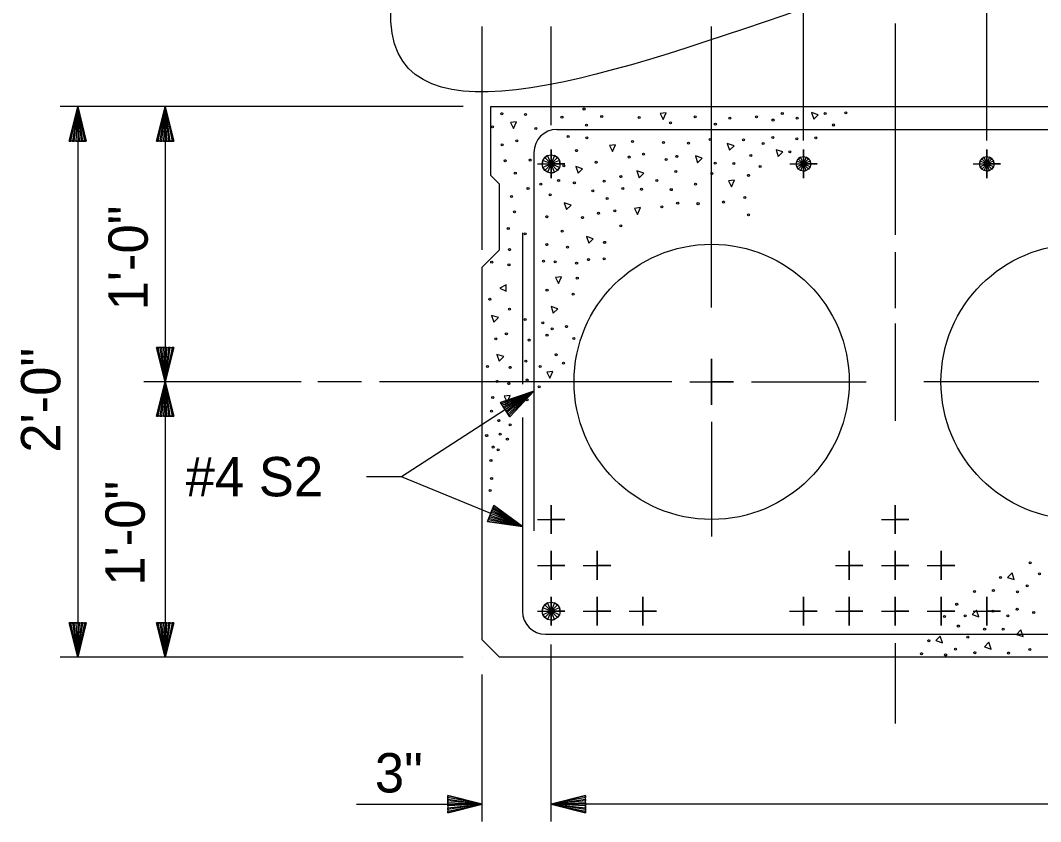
# Model space of a CAD drawing. Extents: x 0 to 37.7, y -2 to 25.1.
# Drawn here: x 12.391 to 16.098, y 2.475 to 5.385 of the extents above; entities that cross this region are included whole.
import ezdxf

# ---------------------------------------------------------------- set-up
doc = ezdxf.new("R2010")
doc.units = 0
for name, color, linetype in [('Dimension Lines', 7, 'Continuous'), ('Mis Center Lines', 7, 'Continuous'), ('Rebar Lines', 7, 'Continuous'), ('Sup Concrete Girder Lines', 7, 'Continuous'), ('Text', 7, 'Continuous'), ('User Information Notes', 7, 'Continuous')]:
    doc.layers.add(name, color=color, linetype=linetype)

msp = doc.modelspace()

# ---------------------------------------------------------------- linework, layer by layer
at = {"layer": 'Dimension Lines'}
for p, q in [((15.2358, 4.9491), (15.2358, 6.0086)), ((15.9023, 4.9491), (15.9023, 6.0086)), ((14.0691, 4.5521), (14.0691, 5.3631)), ((14.3191, 5.0046), (14.3191, 5.3631)), ((13.9996, 5.0723), (12.5358, 5.0723)), ((12.5989, 5.0723), (12.5989, 3.0723)), ((12.9166, 5.0723), (12.9166, 4.0723)), ((12.9166, 4.0723), (12.9166, 3.0723)), ((14.3191, 2.4748), (14.3191, 3.1185)), ((13.9996, 3.0723), (12.5358, 3.0723)), ((14.0691, 2.4748), (14.0691, 3.0093)), ((13.6118, 2.5379), (14.0691, 2.5379)), ((16.8191, 2.5379), (14.3191, 2.5379))]:
    msp.add_line(p, q, dxfattribs=at)
for points in [[(12.5989, 4.9473), (12.6051, 4.9473), (12.5989, 5.0723), (12.6114, 4.9473), (12.6176, 4.9473), (12.5989, 5.0723), (12.6239, 4.9473), (12.6301, 4.9473), (12.5989, 5.0723), (12.5676, 4.9473), (12.5739, 4.9473), (12.5989, 5.0723), (12.5801, 4.9473), (12.5864, 4.9473), (12.5989, 5.0723), (12.5926, 4.9473), (12.6301, 4.9473), (12.5676, 4.9473), (12.5989, 5.0723), (12.6301, 4.9473)], [(12.9166, 4.9473), (12.9228, 4.9473), (12.9166, 5.0723), (12.9291, 4.9473), (12.9353, 4.9473), (12.9166, 5.0723), (12.9416, 4.9473), (12.9478, 4.9473), (12.9166, 5.0723), (12.8853, 4.9473), (12.8916, 4.9473), (12.9166, 5.0723), (12.8978, 4.9473), (12.9041, 4.9473), (12.9166, 5.0723), (12.9103, 4.9473), (12.9478, 4.9473), (12.8853, 4.9473), (12.9166, 5.0723), (12.9478, 4.9473)], [(14.2693, 4.8641), (14.3191, 4.8641), (14.3689, 4.8641), (14.3191, 4.8641), (14.3191, 4.9163), (14.3191, 4.8641), (14.3191, 4.8118), (14.3191, 4.8641)], [(15.186, 4.8641), (15.2358, 4.8641), (15.2856, 4.8641), (15.2358, 4.8641), (15.2358, 4.9163), (15.2358, 4.8641), (15.2358, 4.8118), (15.2358, 4.8641)], [(15.8526, 4.8641), (15.9023, 4.8641), (15.9521, 4.8641), (15.9023, 4.8641), (15.9023, 4.9163), (15.9023, 4.8641), (15.9023, 4.8118), (15.9023, 4.8641)], [(12.9166, 4.1973), (12.9103, 4.1973), (12.9166, 4.0723), (12.9041, 4.1973), (12.8978, 4.1973), (12.9166, 4.0723), (12.8916, 4.1973), (12.8853, 4.1973), (12.9166, 4.0723), (12.9478, 4.1973), (12.9416, 4.1973), (12.9166, 4.0723), (12.9353, 4.1973), (12.9291, 4.1973), (12.9166, 4.0723), (12.9228, 4.1973), (12.8853, 4.1973), (12.9478, 4.1973), (12.9166, 4.0723), (12.8853, 4.1973)], [(14.8227, 4.0723), (14.9023, 4.0723), (14.982, 4.0723), (14.9023, 4.0723), (14.9023, 4.1559), (14.9023, 4.0723), (14.9023, 3.9888), (14.9023, 4.0723)], [(12.9166, 3.9473), (12.9228, 3.9473), (12.9166, 4.0723), (12.9291, 3.9473), (12.9353, 3.9473), (12.9166, 4.0723), (12.9416, 3.9473), (12.9478, 3.9473), (12.9166, 4.0723), (12.8853, 3.9473), (12.8916, 3.9473), (12.9166, 4.0723), (12.8978, 3.9473), (12.9041, 3.9473), (12.9166, 4.0723), (12.9103, 3.9473), (12.9478, 3.9473), (12.8853, 3.9473), (12.9166, 4.0723), (12.9478, 3.9473)], [(14.2566, 4.0391), (13.7757, 3.7279), (13.6591, 3.7279)], [(14.1516, 3.9711), (14.155, 3.9659), (14.2566, 4.0391), (14.1584, 3.9607), (14.1618, 3.9554), (14.2566, 4.0391), (14.1652, 3.9502), (14.1686, 3.9449), (14.2566, 4.0391), (14.1346, 3.9974), (14.138, 3.9921), (14.2566, 4.0391), (14.1414, 3.9869), (14.1448, 3.9817), (14.2566, 4.0391), (14.1482, 3.9764), (14.1686, 3.9449), (14.1346, 3.9974), (14.2566, 4.0391), (14.1686, 3.9449)], [(14.215, 3.5465), (13.7757, 3.7279), (13.6479, 3.7279)], [(14.0995, 3.5942), (14.0971, 3.5884), (14.215, 3.5465), (14.0947, 3.5826), (14.0923, 3.5768), (14.215, 3.5465), (14.0899, 3.5711), (14.0876, 3.5653), (14.215, 3.5465), (14.1114, 3.6231), (14.109, 3.6173), (14.215, 3.5465), (14.1066, 3.6115), (14.1042, 3.6057), (14.215, 3.5465), (14.1019, 3.5999), (14.0876, 3.5653), (14.1114, 3.6231), (14.215, 3.5465), (14.0876, 3.5653)], [(14.2693, 3.5725), (14.3191, 3.5725), (14.3689, 3.5725), (14.3191, 3.5725), (14.3191, 3.6247), (14.3191, 3.5725), (14.3191, 3.5203), (14.3191, 3.5725)], [(15.5193, 3.5724), (15.5691, 3.5724), (15.6189, 3.5724), (15.5691, 3.5724), (15.5691, 3.6247), (15.5691, 3.5724), (15.5691, 3.5202), (15.5691, 3.5724)], [(14.2693, 3.4058), (14.3191, 3.4058), (14.3689, 3.4058), (14.3191, 3.4058), (14.3191, 3.458), (14.3191, 3.4058), (14.3191, 3.3535), (14.3191, 3.4058)], [(14.436, 3.4058), (14.4858, 3.4058), (14.5356, 3.4058), (14.4858, 3.4058), (14.4858, 3.458), (14.4858, 3.4058), (14.4858, 3.3535), (14.4858, 3.4058)], [(15.3526, 3.4058), (15.4023, 3.4058), (15.4521, 3.4058), (15.4023, 3.4058), (15.4023, 3.458), (15.4023, 3.4058), (15.4023, 3.3535), (15.4023, 3.4058)], [(15.5193, 3.4058), (15.5691, 3.4058), (15.6189, 3.4058), (15.5691, 3.4058), (15.5691, 3.458), (15.5691, 3.4058), (15.5691, 3.3535), (15.5691, 3.4058)], [(15.686, 3.4058), (15.7358, 3.4058), (15.7856, 3.4058), (15.7358, 3.4058), (15.7358, 3.458), (15.7358, 3.4058), (15.7358, 3.3535), (15.7358, 3.4058)], [(14.2693, 3.2391), (14.3191, 3.2391), (14.3689, 3.2391), (14.3191, 3.2391), (14.3191, 3.2913), (14.3191, 3.2391), (14.3191, 3.1868), (14.3191, 3.2391)], [(14.436, 3.2391), (14.4858, 3.2391), (14.5356, 3.2391), (14.4858, 3.2391), (14.4858, 3.2913), (14.4858, 3.2391), (14.4858, 3.1868), (14.4858, 3.2391)], [(14.6027, 3.2391), (14.6525, 3.2391), (14.7023, 3.2391), (14.6525, 3.2391), (14.6525, 3.2913), (14.6525, 3.2391), (14.6525, 3.1868), (14.6525, 3.2391)], [(15.1858, 3.2391), (15.2356, 3.2391), (15.2854, 3.2391), (15.2356, 3.2391), (15.2356, 3.2913), (15.2356, 3.2391), (15.2356, 3.1868), (15.2356, 3.2391)], [(15.3526, 3.2391), (15.4023, 3.2391), (15.4521, 3.2391), (15.4023, 3.2391), (15.4023, 3.2913), (15.4023, 3.2391), (15.4023, 3.1868), (15.4023, 3.2391)], [(15.5193, 3.2391), (15.5691, 3.2391), (15.6189, 3.2391), (15.5691, 3.2391), (15.5691, 3.2913), (15.5691, 3.2391), (15.5691, 3.1868), (15.5691, 3.2391)], [(15.686, 3.2391), (15.7358, 3.2391), (15.7856, 3.2391), (15.7358, 3.2391), (15.7358, 3.2913), (15.7358, 3.2391), (15.7358, 3.1868), (15.7358, 3.2391)], [(15.8527, 3.2391), (15.9025, 3.2391), (15.9523, 3.2391), (15.9025, 3.2391), (15.9025, 3.2913), (15.9025, 3.2391), (15.9025, 3.1868), (15.9025, 3.2391)], [(12.5989, 3.1973), (12.5926, 3.1973), (12.5989, 3.0723), (12.5864, 3.1973), (12.5801, 3.1973), (12.5989, 3.0723), (12.5739, 3.1973), (12.5676, 3.1973), (12.5989, 3.0723), (12.6301, 3.1973), (12.6239, 3.1973), (12.5989, 3.0723), (12.6176, 3.1973), (12.6114, 3.1973), (12.5989, 3.0723), (12.6051, 3.1973), (12.5676, 3.1973), (12.6301, 3.1973), (12.5989, 3.0723), (12.5676, 3.1973)], [(12.9166, 3.1973), (12.9103, 3.1973), (12.9166, 3.0723), (12.9041, 3.1973), (12.8978, 3.1973), (12.9166, 3.0723), (12.8916, 3.1973), (12.8853, 3.1973), (12.9166, 3.0723), (12.9478, 3.1973), (12.9416, 3.1973), (12.9166, 3.0723), (12.9353, 3.1973), (12.9291, 3.1973), (12.9166, 3.0723), (12.9228, 3.1973), (12.8853, 3.1973), (12.9478, 3.1973), (12.9166, 3.0723), (12.8853, 3.1973)], [(13.9441, 2.5379), (13.9441, 2.5441), (14.0691, 2.5379), (13.9441, 2.5504), (13.9441, 2.5566), (14.0691, 2.5379), (13.9441, 2.5629), (13.9441, 2.5691), (14.0691, 2.5379), (13.9441, 2.5066), (13.9441, 2.5129), (14.0691, 2.5379), (13.9441, 2.5191), (13.9441, 2.5254), (14.0691, 2.5379), (13.9441, 2.5316), (13.9441, 2.5691), (13.9441, 2.5066), (14.0691, 2.5379), (13.9441, 2.5691)], [(14.4441, 2.5379), (14.4441, 2.5316), (14.3191, 2.5379), (14.4441, 2.5254), (14.4441, 2.5191), (14.3191, 2.5379), (14.4441, 2.5129), (14.4441, 2.5066), (14.3191, 2.5379), (14.4441, 2.5691), (14.4441, 2.5629), (14.3191, 2.5379), (14.4441, 2.5566), (14.4441, 2.5504), (14.3191, 2.5379), (14.4441, 2.5441), (14.4441, 2.5066), (14.4441, 2.5691), (14.3191, 2.5379), (14.4441, 2.5066)]]:
    msp.add_lwpolyline(points, dxfattribs=at)
msp.add_spline([(15.2358, 5.4282), (13.7368, 5.4282), (13.7368, 5.727), (13.3946, 5.727)], degree=3, dxfattribs=at)
at = {"layer": 'Mis Center Lines'}
for p, q in [((14.9021, 4.3421), (14.9021, 5.3631)), ((15.5691, 5.374), (15.5691, 4.607)), ((15.5691, 4.5441), (15.5691, 4.3402)), ((15.5691, 4.2846), (15.5691, 3.9303)), ((13.4107, 4.0723), (12.8387, 4.0723)), ((13.6296, 4.0723), (13.4709, 4.0723)), ((14.7574, 4.0723), (13.6961, 4.0723)), ((15.0469, 4.0723), (15.4639, 4.0723)), ((16.0907, 4.0723), (15.6736, 4.0723)), ((14.9021, 3.9276), (14.9021, 3.5106)), ((15.5691, 3.1226), (15.5691, 2.8307))]:
    msp.add_line(p, q, dxfattribs=at)
at = {"layer": 'Rebar Lines'}
for p, q in [((14.3398, 4.9891), (16.7983, 4.9891)), ((14.2566, 4.9058), (14.2566, 3.5308)), ((14.215, 4.6139), (14.215, 4.0644)), ((14.215, 3.9425), (14.215, 3.2389)), ((14.2983, 3.1556), (16.8398, 3.1556))]:
    msp.add_line(p, q, dxfattribs=at)
for points in [[(14.3191, 4.8971), (14.3317, 4.8946), (14.3424, 4.8874), (14.3496, 4.8767), (14.3521, 4.8641), (14.3496, 4.8514), (14.3424, 4.8407), (14.3317, 4.8336), (14.3191, 4.831), (14.3064, 4.8336), (14.2957, 4.8407), (14.2885, 4.8514), (14.286, 4.8641), (14.2885, 4.8767), (14.2957, 4.8874), (14.3064, 4.8946), (14.3191, 4.8971), (14.3191, 4.8641), (14.3191, 4.831), (14.3317, 4.8336), (14.3191, 4.8641), (14.3424, 4.8407), (14.3496, 4.8514), (14.3191, 4.8641), (14.3521, 4.8641), (14.3496, 4.8767), (14.3191, 4.8641), (14.3424, 4.8874), (14.3317, 4.8946), (14.3191, 4.8641), (14.3064, 4.8946), (14.2957, 4.8874), (14.3191, 4.8641), (14.2885, 4.8767), (14.286, 4.8641), (14.3191, 4.8641), (14.2885, 4.8514), (14.2957, 4.8407), (14.3191, 4.8641), (14.3064, 4.8336)], [(15.2358, 4.8905), (15.2459, 4.8885), (15.2545, 4.8828), (15.2602, 4.8742), (15.2622, 4.8641), (15.2602, 4.854), (15.2545, 4.8454), (15.2459, 4.8397), (15.2358, 4.8377), (15.2257, 4.8397), (15.2171, 4.8454), (15.2114, 4.854), (15.2093, 4.8641), (15.2114, 4.8742), (15.2171, 4.8828), (15.2256, 4.8885), (15.2358, 4.8905), (15.2358, 4.8641), (15.2358, 4.8377), (15.2459, 4.8397), (15.2358, 4.8641), (15.2545, 4.8454), (15.2602, 4.854), (15.2358, 4.8641), (15.2622, 4.8641), (15.2602, 4.8742), (15.2358, 4.8641), (15.2545, 4.8828), (15.2459, 4.8885), (15.2358, 4.8641), (15.2256, 4.8885), (15.2171, 4.8828), (15.2358, 4.8641), (15.2114, 4.8742), (15.2093, 4.8641), (15.2358, 4.8641), (15.2114, 4.854), (15.2171, 4.8454), (15.2358, 4.8641), (15.2257, 4.8397)], [(15.9023, 4.8905), (15.9124, 4.8885), (15.921, 4.8828), (15.9268, 4.8742), (15.9287, 4.8641), (15.9268, 4.854), (15.921, 4.8454), (15.9124, 4.8397), (15.9023, 4.8377), (15.8922, 4.8397), (15.8836, 4.8454), (15.8779, 4.854), (15.8759, 4.8641), (15.8779, 4.8742), (15.8836, 4.8828), (15.8922, 4.8885), (15.9023, 4.8905), (15.9023, 4.8641), (15.9023, 4.8377), (15.9124, 4.8397), (15.9023, 4.8641), (15.921, 4.8454), (15.9268, 4.854), (15.9023, 4.8641), (15.9287, 4.8641), (15.9268, 4.8742), (15.9023, 4.8641), (15.921, 4.8828), (15.9124, 4.8885), (15.9023, 4.8641), (15.8922, 4.8885), (15.8836, 4.8828), (15.9023, 4.8641), (15.8779, 4.8742), (15.8759, 4.8641), (15.9023, 4.8641), (15.8779, 4.854), (15.8836, 4.8454), (15.9023, 4.8641), (15.8922, 4.8397)], [(14.3191, 3.2721), (14.3317, 3.2696), (14.3424, 3.2624), (14.3496, 3.2517), (14.3521, 3.2391), (14.3496, 3.2264), (14.3424, 3.2157), (14.3317, 3.2086), (14.3191, 3.206), (14.3064, 3.2086), (14.2957, 3.2157), (14.2885, 3.2264), (14.286, 3.2391), (14.2885, 3.2517), (14.2957, 3.2624), (14.3064, 3.2696), (14.3191, 3.2721), (14.3191, 3.2391), (14.3191, 3.206), (14.3317, 3.2086), (14.3191, 3.2391), (14.3424, 3.2157), (14.3496, 3.2264), (14.3191, 3.2391), (14.3521, 3.2391), (14.3496, 3.2517), (14.3191, 3.2391), (14.3424, 3.2624), (14.3317, 3.2696), (14.3191, 3.2391), (14.3064, 3.2696), (14.2957, 3.2624), (14.3191, 3.2391), (14.2885, 3.2517), (14.286, 3.2391), (14.3191, 3.2391), (14.2885, 3.2264), (14.2957, 3.2157), (14.3191, 3.2391), (14.3064, 3.2086)]]:
    msp.add_lwpolyline(points, dxfattribs=at)
for centre, start, end in [((14.3399, 4.9058), 90, 180), ((14.2983, 3.2389), 180, 270)]:
    msp.add_arc(centre, 0.0833, start, end, dxfattribs=at)
at = {"layer": 'Sup Concrete Girder Lines'}
for points in [[(14.1003, 5.0723), (15.569, 5.0723), (17.0378, 5.0723), (17.0378, 4.8223), (17.0065, 4.791), (17.0066, 4.5516), (17.0691, 4.4891), (17.0691, 3.1348), (17.0066, 3.0723), (14.1316, 3.0723), (14.0691, 3.1348), (14.0691, 4.4891), (14.1316, 4.5516), (14.1316, 4.791), (14.1003, 4.8223), (14.1003, 5.0723)], [(14.7261, 5.0253), (14.737, 5.0498), (14.7153, 5.0471), (14.7261, 5.0253)], [(15.2731, 5.0264), (15.2895, 5.0427), (15.265, 5.0508), (15.2731, 5.0264)], [(14.1822, 4.9931), (14.1931, 5.0176), (14.1713, 5.0149), (14.1822, 4.9931)], [(14.5427, 4.9095), (14.5536, 4.934), (14.5318, 4.9312), (14.5427, 4.9095)], [(14.9673, 4.9137), (14.9837, 4.9301), (14.9592, 4.9382), (14.9673, 4.9137)], [(14.8515, 4.8686), (14.8678, 4.8849), (14.8433, 4.8931), (14.8515, 4.8686)], [(15.1444, 4.8911), (15.1607, 4.9075), (15.1362, 4.9156), (15.1444, 4.8911)], [(14.4169, 4.83), (14.4333, 4.8464), (14.4088, 4.8545), (14.4169, 4.83)], [(14.639, 4.8139), (14.6554, 4.8303), (14.6309, 4.8384), (14.639, 4.8139)], [(14.974, 4.7807), (14.9849, 4.8052), (14.9631, 4.8025), (14.974, 4.7807)], [(14.3751, 4.698), (14.3915, 4.7144), (14.367, 4.7225), (14.3751, 4.698)], [(14.6328, 4.6809), (14.6437, 4.7054), (14.6219, 4.7027), (14.6328, 4.6809)], [(14.4556, 4.5757), (14.4719, 4.5921), (14.4474, 4.6002), (14.4556, 4.5757)], [(14.3464, 4.4299), (14.3572, 4.4544), (14.3355, 4.4517), (14.3464, 4.4299)], [(14.1553, 4.4015), (14.1553, 4.4246), (14.1322, 4.413), (14.1553, 4.4015)], [(14.3268, 4.3215), (14.3432, 4.3378), (14.3187, 4.3459), (14.3268, 4.3215)], [(14.1111, 4.2893), (14.1275, 4.3056), (14.103, 4.3137), (14.1111, 4.2893)], [(14.1305, 4.1476), (14.1468, 4.164), (14.1223, 4.1721), (14.1305, 4.1476)], [(14.3142, 4.0855), (14.3251, 4.1099), (14.3033, 4.1072), (14.3142, 4.0855)], [(14.1597, 3.9985), (14.1706, 4.023), (14.1488, 4.0203), (14.1597, 3.9985)], [(15.9937, 3.3785), (15.9774, 3.3622), (16.0019, 3.3541), (15.9937, 3.3785)], [(15.865, 3.2433), (15.8486, 3.227), (15.8731, 3.2189), (15.865, 3.2433)], [(16.0259, 3.1712), (16.0096, 3.1549), (16.0341, 3.1468), (16.0259, 3.1712)], [(15.733, 3.1487), (15.7167, 3.1323), (15.7411, 3.1242), (15.733, 3.1487)], [(15.91, 3.1261), (15.8937, 3.1098), (15.9182, 3.1016), (15.91, 3.1261)]]:
    msp.add_lwpolyline(points, dxfattribs=at)
for centre, radius in [((14.1402, 5.0466), 0.00364), ((14.2262, 5.0437), 0.00364), ((14.4386, 5.0636), 0.00364), ((15.1591, 5.0469), 0.00364), ((15.3151, 5.0472), 0.00364), ((15.3895, 5.0495), 0.00364), ((14.3586, 5.0342), 0.00364), ((14.4473, 5.0047), 0.00364), ((14.5029, 5.0366), 0.00364), ((14.6388, 5.0331), 0.00364), ((14.7527, 5.0133), 0.00364), ((14.8421, 5.0354), 0.00364), ((14.9158, 5.0081), 0.00364), ((14.9686, 5.0307), 0.00364), ((15.0656, 5.0354), 0.00364), ((15.1254, 5.0236), 0.00364), ((15.2134, 5.0307), 0.00364), ((15.3455, 5.0055), 0.00364), ((14.1056, 4.9987), 0.00364), ((14.2639, 4.9932), 0.00364), ((14.1411, 4.9337), 0.00364), ((14.1943, 4.9479), 0.00364), ((14.3811, 4.9633), 0.00364), ((14.4485, 4.9585), 0.00364), ((14.6152, 4.9456), 0.00364), ((14.7275, 4.942), 0.00364), ((14.8185, 4.9396), 0.00364), ((14.8966, 4.9527), 0.00364), ((15.0183, 4.9515), 0.00364), ((15.0892, 4.9382), 0.00364), ((15.1247, 4.9597), 0.00364), ((15.2122, 4.955), 0.00364), ((15.2807, 4.9589), 0.00364), ((14.411, 4.9123), 0.00364), ((14.6544, 4.8994), 0.00364), ((14.776, 4.8916), 0.00364), ((15.0443, 4.8947), 0.00364), ((15.1862, 4.9077), 0.00364), ((14.1517, 4.8758), 0.00364), ((14.2428, 4.8782), 0.00364), ((14.3657, 4.8569), 0.00364), ((14.4828, 4.8699), 0.00364), ((14.6026, 4.8891), 0.00364), ((14.7369, 4.8805), 0.00364), ((14.9155, 4.8664), 0.00364), ((14.9831, 4.8657), 0.00364), ((15.0786, 4.8545), 0.00364), ((14.189, 4.8309), 0.00364), ((14.5726, 4.8179), 0.00364), ((14.7724, 4.8368), 0.00364), ((14.9029, 4.8295), 0.00364), ((15.036, 4.8226), 0.00364), ((14.2818, 4.7907), 0.00364), ((14.3464, 4.8036), 0.00364), ((14.4035, 4.7954), 0.00364), ((14.512, 4.801), 0.00364), ((14.7035, 4.8036), 0.00364), ((14.8433, 4.7907), 0.00364), ((14.1754, 4.7458), 0.00364), ((14.2351, 4.7752), 0.00364), ((14.3153, 4.7519), 0.00364), ((14.4709, 4.7659), 0.00364), ((14.5793, 4.7752), 0.00364), ((14.6471, 4.7718), 0.00364), ((14.7558, 4.7706), 0.00364), ((15.023, 4.7422), 0.00364), ((14.5223, 4.7389), 0.00364), ((14.7216, 4.7079), 0.00364), ((14.7789, 4.7219), 0.00364), ((14.8528, 4.7197), 0.00364), ((14.945, 4.7257), 0.00364), ((14.1859, 4.6897), 0.00364), ((14.3031, 4.6724), 0.00364), ((14.4331, 4.6689), 0.00364), ((14.4913, 4.6846), 0.00364), ((14.5502, 4.6937), 0.00364), ((15.036, 4.6795), 0.00364), ((14.5726, 4.6394), 0.00364), ((14.1635, 4.6299), 0.00364), ((14.225, 4.6098), 0.00364), ((14.3593, 4.6198), 0.00364), ((14.3031, 4.5708), 0.00364), ((14.3787, 4.5613), 0.00364), ((14.9023, 4.0723), 0.5), ((14.5135, 4.5791), 0.00364), ((16.2356, 4.0723), 0.5), ((14.1678, 4.5526), 0.00364), ((14.5118, 4.5197), 0.00364), ((14.1032, 4.5069), 0.00364), ((14.1659, 4.4975), 0.00364), ((14.2912, 4.5105), 0.00364), ((14.3334, 4.5085), 0.00364), ((14.4118, 4.5034), 0.00364), ((14.4551, 4.5163), 0.00364), ((14.4142, 4.449), 0.00364), ((14.0961, 4.3722), 0.00364), ((14.3042, 4.4053), 0.00364), ((14.3988, 4.3911), 0.00364), ((14.1683, 4.3367), 0.00364), ((14.225, 4.2989), 0.00364), ((14.2889, 4.287), 0.00364), ((14.323, 4.2653), 0.00364), ((14.3752, 4.2729), 0.00364), ((14.1186, 4.2291), 0.00364), ((14.1565, 4.2469), 0.00364), ((14.2392, 4.2244), 0.00364), ((14.3042, 4.2421), 0.00364), ((14.402, 4.2302), 0.00364), ((14.3373, 4.1711), 0.00364), ((14.0879, 4.1286), 0.00364), ((14.1706, 4.1251), 0.00364), ((14.2274, 4.1475), 0.00364), ((14.2791, 4.1281), 0.00364), ((14.3645, 4.1403), 0.00364), ((14.1233, 4.0742), 0.00364), ((14.2321, 4.079), 0.00364), ((14.1652, 4.0659), 0.00364), ((14.2759, 4.0541), 0.00364), ((14.1068, 4.0151), 0.00364), ((14.2321, 4.0068), 0.00364), ((14.1021, 3.9655), 0.00364), ((14.1577, 3.9915), 0.00364), ((14.1807, 3.9831), 0.00364), ((14.1289, 3.9314), 0.00364), ((14.1703, 3.9158), 0.00364), ((14.0849, 3.877), 0.00364), ((14.1341, 3.8822), 0.00364), ((14.16, 3.8641), 0.00364), ((14.1082, 3.8356), 0.00364), ((14.1264, 3.8252), 0.00364), ((14.1005, 3.7864), 0.00364), ((14.103, 3.7217), 0.00364), ((14.0979, 3.6777), 0.00364), ((16.0595, 3.4152), 0.00364), ((16.0938, 3.3749), 0.00364), ((15.9519, 3.362), 0.00364), ((15.8574, 3.3108), 0.00364), ((15.9259, 3.3147), 0.00364), ((16.0134, 3.3099), 0.00364), ((16.0489, 3.3315), 0.00364), ((15.7927, 3.2642), 0.00364), ((15.8231, 3.2224), 0.00364), ((15.9247, 3.239), 0.00364), ((15.979, 3.2228), 0.00364), ((16.0127, 3.246), 0.00364), ((16.0725, 3.2343), 0.00364), ((15.7486, 3.2202), 0.00364), ((15.7988, 3.1853), 0.00364), ((15.8943, 3.1741), 0.00364), ((15.9619, 3.1735), 0.00364), ((15.6912, 3.1321), 0.00364), ((15.8331, 3.1451), 0.00364), ((15.6652, 3.0848), 0.00364), ((15.7526, 3.0801), 0.00364), ((15.7882, 3.1016), 0.00364), ((15.8591, 3.0884), 0.00364), ((15.9808, 3.0872), 0.00364), ((16.0588, 3.1002), 0.00364)]:
    msp.add_circle(centre, radius, dxfattribs=at)
at = {"layer": 'User Information Notes'}
for p, q in [((14.0691, 5.0723), (14.0691, 5.0723)), ((14.9023, 4.0723), (14.9023, 4.0723)), ((14.0691, 3.0723), (14.0691, 3.0723))]:
    msp.add_line(p, q, dxfattribs=at)

# ---------------------------------------------------------------- texts
at = {"layer": 'Text'}
for s, p in [('1\'-0"', (12.8536, 4.3319)), ('2\'-0"', (12.5359, 3.815)), ('1\'-0"', (12.8426, 3.3319))]:
    msp.add_text(s, height=0.14302, rotation=90, dxfattribs=at).set_placement(p)
for s, p in [('#4 S2', (12.991, 3.6564)), ('3"', (13.6786, 2.5807))]:
    msp.add_text(s, height=0.14302, dxfattribs=at).set_placement(p)

doc.saveas('drawing.dxf')
